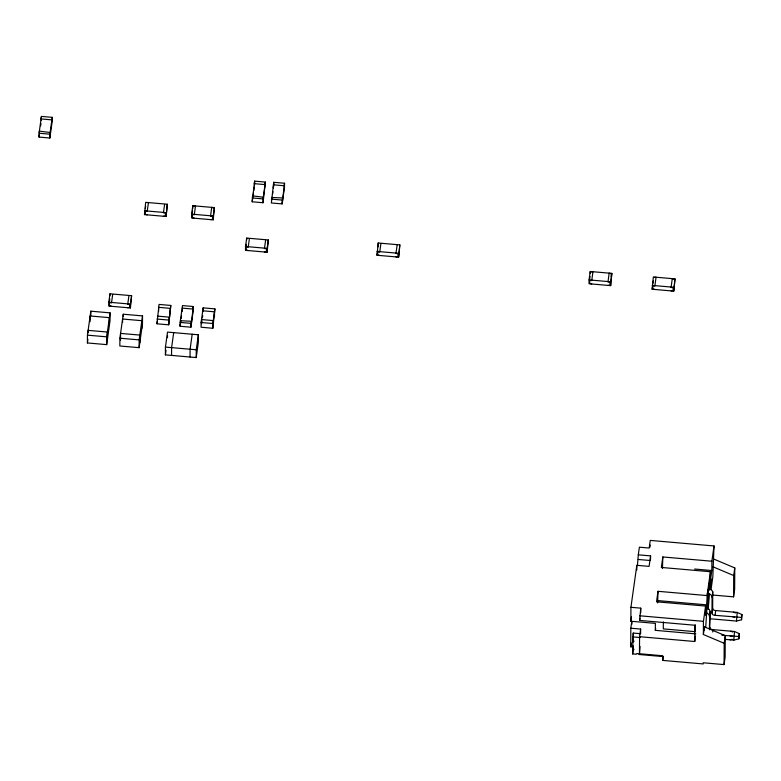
<?xml version="1.0" encoding="UTF-8"?>
<svg xmlns="http://www.w3.org/2000/svg" width="781" height="781" viewBox="0 0 781 781"><rect width="100%" height="100%" fill="white"/><g stroke="black" fill="none" stroke-linecap="round" stroke-linejoin="round"><path stroke-width="1.17" d="M52.229 121.192L49.867 138.022L39.05 137.075L39.362 131.13L50.179 132.497M41.344 120.352L41.432 116.408L52.249 117.345L52.161 121.289M49.867 138.022L49.955 134.078M51.946 119.883L41.139 118.937L41.354 117.355M87.413 342.947L87.452 335.156L90.821 311.18L110.092 312.859L110.043 320.64L106.685 344.626L87.413 342.947L87.921 339.354M88.116 332.638L88.126 330.363L107.397 332.042L107.358 339.833M90.118 321.655L90.147 315.973L109.418 317.652L109.379 325.443M90.801 315.631L90.821 311.18M106.685 344.626L106.724 336.836L110.092 312.859M108.803 302.218L108.784 306.064L130.417 307.948L131.618 295.687L109.984 293.802L108.803 302.218L130.437 304.102L130.417 307.948M109.975 295.726L109.984 293.802M111.488 306.298L109.457 305.693L109.477 302.706L111.507 302.882L112.689 294.466M119.893 338.212L119.844 345.993L139.116 347.672L142.484 323.695L142.523 315.905L123.261 314.226L119.893 338.212L139.155 339.881L139.116 347.672M120.528 340.223L120.567 333.409L139.828 335.088L139.789 342.879M122.568 322.426L122.588 319.019L141.849 320.698L141.81 328.489M123.242 316.451L123.261 314.226M127.713 307.714L129.744 307.46L129.753 304.473L127.723 304.297L128.904 295.882M144.475 214.609L145.676 202.347L167.31 204.231L166.109 216.483L144.475 214.609L144.817 212.198M147.179 214.843L145.159 214.238L145.168 211.251L147.199 211.426L148.38 203.011M156.971 323.793L159.041 304.414L170.795 305.439L168.716 324.818L156.971 323.793L157.381 320.874M158.611 311.502L158.631 307.343L170.385 308.368L170.365 313.113M163.405 216.249L165.435 216.005L165.455 213.018L163.424 212.832L164.606 204.427M166.109 216.483L167.31 204.231M165.396 354.867L165.435 347.086L167.534 332.091L198.364 334.776L198.325 342.566L196.216 357.552L165.396 354.867L166.041 350.259M167.515 337.656L167.524 335.43M168.716 324.818L170.795 305.439M169.126 321.889L169.155 317.145L157.401 316.12M171.556 355.404L171.595 347.623L173.704 332.628M193.278 310.369L190.915 327.2L180.099 326.253L180.196 322.309M180.391 324.154L180.177 325.306M180.411 320.737L191.228 321.255L190.994 326.243M182.168 311.531L182.393 309.52M182.188 308.114L193.005 309.051L193.219 307.48M190.056 357.015L190.095 349.234L192.194 334.239M190.915 327.2L193.297 306.523L182.481 305.586L180.118 322.416L190.935 323.354M191.609 214.131L191.589 217.967L213.213 219.851L214.414 207.6L192.79 205.715L191.609 214.131L213.233 216.015L213.213 219.851M192.77 208.595L192.79 205.715M193.21 310.467L193.297 306.523M194.293 218.202L192.263 217.606L192.282 214.609L194.303 214.795L195.494 205.95L193.463 206.204M196.216 357.552L196.256 349.771L198.364 334.776M201.117 322.494L201.088 327.239L212.842 328.264L214.921 308.885L203.167 307.86L201.117 322.494L212.862 323.519L212.842 328.264M201.498 323.724L201.527 319.566L213.272 320.591L213.252 325.345M203.148 311.424L203.167 307.86M210.509 219.617L212.539 219.373L212.559 216.376L210.528 216.2L211.71 207.365L213.74 207.961M214.482 316.559L214.511 311.814L202.757 310.789M245.507 246.493L245.488 250.33L267.122 252.214L268.322 239.962L246.689 238.078L245.507 246.493L267.141 248.368L267.122 252.214M246.679 239.992L246.689 238.078M248.192 250.564L246.171 249.959L246.181 246.972L248.212 247.147L249.393 238.732M252.224 201.801L254.606 181.124L265.423 182.071L263.041 202.738L252.224 201.801L252.527 199.692M252.302 200.844L252.546 195.855L263.353 197.222M254.518 185.068L254.606 181.124M263.041 202.738L263.129 198.804M264.417 251.98L266.448 251.726L266.458 248.739L264.437 248.563L265.618 240.148M265.13 184.599L254.313 183.662L254.538 182.08M265.335 186.015L265.345 183.018M284.45 187.176L284.548 183.242L273.731 182.295L271.349 202.972L282.156 203.909L284.518 187.079M271.661 197.447L282.478 197.964L282.234 202.962M273.428 184.824L284.245 185.771L284.469 184.189M273.653 183.252L273.418 187.821M273.731 182.295L273.409 188.241M282.156 203.909L284.548 183.242M376.998 255.25L378.199 242.998L399.833 244.883L398.632 257.134L376.998 255.25L377.672 250.447M378.18 246.835L378.199 242.998M379.703 255.494L377.682 254.889L377.692 251.902L379.722 252.078L380.903 243.662M395.928 256.9L397.959 256.656L397.968 253.659L395.947 253.483L397.129 245.068M398.632 257.134L399.833 244.883M589.059 279.91L589.04 283.747L610.674 285.631L611.874 273.379L590.241 271.495L589.059 279.91L610.693 281.785L610.674 285.631M590.231 273.409L590.241 271.495M591.744 283.981L589.723 283.386L589.733 280.389L591.764 280.564L592.945 271.729L590.914 271.973M607.969 285.397L610 285.143L610.01 282.156L607.989 281.98L609.17 273.135L611.191 273.74L611.181 276.728M633.176 647.019L630.726 646.805L630.823 628.207L631.741 621.666M695.822 633.869L655.347 630.345L655.386 623.375L630.863 621.237L630.931 607.296L636.827 565.317L649.089 566.381L650.563 555.887L638.302 554.822L639.375 547.188L649.187 548.047L650.251 540.413L714.019 545.958L712.828 576.837L711.022 589.714L711.081 578.867L709.538 589.84L707.693 589.684M631.243 646.082L631.263 642.988L630.726 646.805M631.878 624.234L631.888 621.793M724.075 664.592L724.182 643.29L703.369 634.504L704.442 626.87L725.256 635.656L725.139 656.958L724.075 664.592L703.222 662.776L703.212 663.938L662.747 660.414L663.284 656.596L638.76 654.468A1.23 0.771 8 0 0 637.54 653.58A1.23 0.771 8 0 0 636.31 654.253L632.63 653.931L633.049 647.195M632.649 650.056A1.23 0.771 8 0 0 633.879 649.392A1.23 0.771 8 0 0 632.659 648.513L632.961 640.02M632.688 641.923A1.23 0.771 8 0 0 633.918 641.26A1.23 0.771 8 0 0 632.698 640.371L633.254 633.069L640.615 633.713L640.635 629.066L630.823 628.207M633.245 635.392L633.254 633.069M636.808 569.964L636.827 565.317M637.462 565.298L638.302 554.822M662.747 660.414L662.776 655.767L639.473 653.736L639.561 636.7L640.635 629.066M639.561 636.7L694.748 641.504L694.836 625.239L639.649 620.426L640.742 608.155L630.931 607.296M640.029 646.541L639.473 653.736M640.723 612.802L640.742 608.155M650.544 559.372L650.563 555.887M652.145 289.243L653.346 276.982L674.979 278.866L673.769 291.128L652.145 289.243L652.477 286.842M654.849 289.478L652.818 288.872L652.838 285.885L654.868 286.061L656.05 277.226L654.019 277.47M657.631 602.932L658.002 591.305L707.059 595.571L707.01 604.875L705.536 615.369L705.585 606.066L656.528 601.8L658.002 591.305M662.825 556.96L661.351 567.455L710.407 571.721L710.359 581.015L711.833 570.52L711.881 561.227L662.825 556.96L662.454 568.588M663.342 621.92L663.303 628.89L695.188 631.673L695.217 624.693M671.074 290.893L673.095 290.639L673.115 287.652L671.084 287.476L672.275 278.632L674.296 279.237M673.769 291.128L674.979 278.866M703.369 634.504L703.437 621.334L705.585 606.066M704.423 630.228L704.442 626.87M706.502 608.633L708.338 608.799L708.933 594.136L707.098 593.97M708.933 594.136L708.338 608.799M709.333 628.793L710.075 611.543A6.17 3.856 8 0 0 706.307 607.638M709.538 589.84L709.578 582.099L707.84 594.497L705.702 627.573M709.656 629.808L710.075 611.543M712.75 591.549L712.662 608.34A2.724 1.699 8 0 0 715.718 610.547L737.186 612.421L741.95 614.569L741.55 617.439L715.054 615.321A2.724 1.699 8 0 1 711.999 613.114L712.077 597.231L712.75 592.467A6.17 3.856 8 0 0 709.704 588.845M712.731 595.034L733.584 596.85L733.691 575.548L734.765 567.914L713.951 559.128M725.5 639.414L733.818 640.137L734.501 631.497L713.043 629.632A2.724 1.699 8 0 1 709.988 627.426M734.765 567.914L734.648 589.225L733.584 596.85M709.519 618.386L709.626 618.425A6.17 3.856 8 0 0 711.969 618.923L736.493 621.061L737.186 612.421M733.818 640.137L738.855 638.838L739.275 633.655L734.501 631.497M739.275 633.655L738.855 638.838M736.493 621.061L741.54 619.763L741.55 617.439M741.95 614.569L741.54 619.763M41.432 116.408L39.07 133.239L49.886 134.176L52.249 117.345M39.128 136.128L39.343 134.547L39.05 137.075M40.632 125.8L40.954 123.505M109.291 302.462L109.799 298.85M130.437 304.102L131.618 295.687M145.325 208.595L145.656 206.194M139.155 339.881L142.523 315.905M192.263 213.164L192.595 210.763M180.099 326.253L180.88 320.708M181.202 318.414L181.524 316.12M213.233 216.015L214.414 207.6M201.654 323.217L201.957 321.03M202.425 317.73L202.728 315.544M212.862 323.519L214.921 308.885M253.171 195.104L253.493 192.809M253.815 190.515L254.294 187.069M245.995 246.728L246.337 244.326M265.423 182.071L263.06 198.901L252.243 197.954M271.798 199.721L272.12 197.427M272.608 193.981L272.93 191.687M267.141 248.368L268.322 239.962M589.714 278.944L590.055 276.533M610.693 281.785L611.874 273.379M652.984 283.23L653.326 280.828M630.863 621.237L631.478 616.883M632.698 640.371L632.971 638.467M632.659 648.513L633.059 645.643M632.63 653.931L633.03 651.071M639.649 620.426L639.951 618.249M649.929 547.237L650.231 545.06M655.347 630.345L655.659 628.168M694.748 641.504L695.51 636.046M707.059 595.571L710.407 571.721M711.881 561.227L714.019 545.958M711.999 613.114L712.662 608.34M712.711 632.014L713.043 629.632M715.054 615.321L715.718 610.547M724.182 643.29L725.256 635.656M730.137 639.824L732.148 639.297M732.832 616.863L734.853 616.97M730.157 635.949L732.168 636.046M738.865 636.515L721.859 635.226M271.368 199.126L282.175 200.073M144.495 210.763L166.128 212.647M377.018 251.414L398.652 253.298M652.164 285.397L673.798 287.281M156.991 319.048L168.745 320.073M87.452 335.156L106.724 336.836M165.435 347.086L196.256 349.771M638.272 559.469L650.544 560.533M694.66 569.027L711.833 570.52M657.953 600.599L707.01 604.875M639.678 615.779L703.437 621.334M632.717 636.886L640.078 637.53M712.877 566.762L733.691 575.548M733.505 612.099L735.409 612.958M730.821 631.175L732.734 632.044M705.633 612.411A6.17 3.856 8 0 1 709.402 616.316M707.557 593.101A6.17 3.856 8 0 1 712.077 597.231"/></g></svg>
